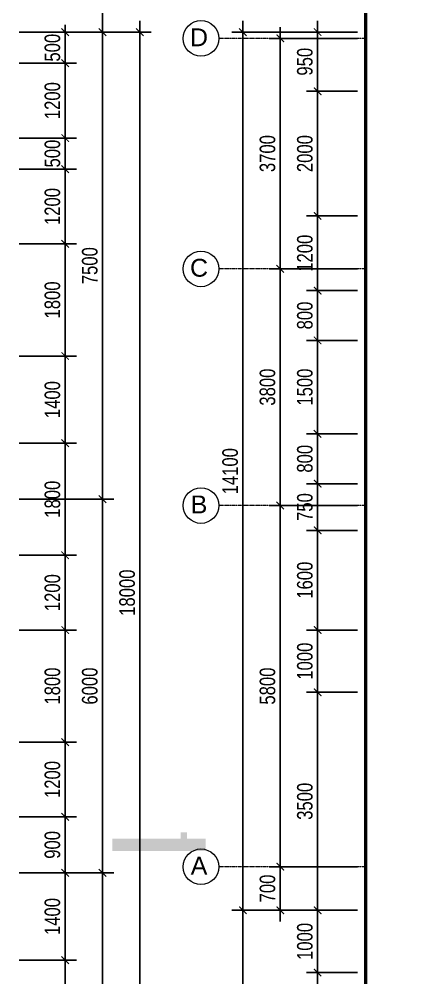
# Model space of a CAD drawing. Header units: millimetres. Extents: x 33748 to 451939, y -263262 to 62681.
# Drawn here: x 206445 to 213024, y 30917 to 46309 of the extents above; entities that cross this region are included whole.
import ezdxf
from ezdxf.enums import TextEntityAlignment as Align

# ---------------------------------------------------------------- set-up
doc = ezdxf.new("R2010")
doc.units = ezdxf.units.MM
doc.header["$PDMODE"] = 98
doc.linetypes.add('CENTER', pattern=[50.8, 31.75, -6.35, 6.35, -6.35])
doc.linetypes.add('HIDDEN', pattern=[0.375, 0.25, -0.125])
doc.layers.get('Defpoints').update_dxf_attribs({"color": 202, "lineweight": 13})
for name, color, linetype, lineweight in [('-CENTER', 143, 'CENTER', 13), ('-KH', 143, 'Continuous', 13), ('-RANH GIOI KHU DAT', 12, 'CENTER', 18), ('-TEXT', 7, 'Continuous', 15), ('-WALL', 4, 'Continuous', 35)]:
    doc.layers.add(name, color=color, linetype=linetype, lineweight=lineweight)
doc.layers.add('12. NET DIM', color=9, linetype='Continuous')
doc.styles.add('1', font='arial.ttf')
doc.styles.add('AVANH', font='', dxfattribs={"width": 0.8})
doc.styles.get('AVANH').set_extended_font_data('.VnAvantH')
doc.dimstyles.new('C_100A3', dxfattribs={"dimscale": 100, "dimtxt": 2.5, "dimasz": 1.2, "dimexe": 1.8, "dimexo": 0, "dimgap": 0.75, "dimtad": 1, "dimdec": 0, "dimzin": 0, "dimdsep": 46, "dimtxsty": 'AVANH', "dimblk": 'ARCHTICK', "dimcen": 0, "dimdle": 1.8, "dimclrd": 256, "dimclre": 256, "dimclrt": 7, "dimadec": 0, "dimazin": 0, "dimtfac": 0.0001, "dimtdec": 0, "dimtix": 1, "dimtmove": 2, "dimatfit": 3, "dimldrblk": 'ARCHTICK', "dimfxl": 1.8, "dimtolj": 1, "dimtzin": 0, "dimarcsym": 0})

# ---------------------------------------------------------------- blocks, each defined once
blk = doc.blocks.new('_ARCHTICK')
at = {"const_width": 0.15}
blk.add_lwpolyline([(-0.5, -0.5), (0.5, 0.5)], dxfattribs=at)
blk = doc.blocks.new('*D81')
at = {"layer": '12. NET DIM', "lineweight": -2, "transparency": 16777216}
for p, q in [((207784, 48281), (207784, 45921)), ((206445, 48101), (207964, 48101)), ((206445, 46101), (207964, 46101))]:
    blk.add_line(p, q, dxfattribs=at)
at = {"layer": 'Defpoints', "color": 0, "transparency": 16777216}
for p in [(206445, 48101), (206445, 46101), (207784, 46101)]:
    blk.add_point(p, dxfattribs=at)
at = {"layer": '12. NET DIM', "lineweight": -2, "transparency": 16777216, "xscale": 120, "yscale": 120, "zscale": 120}
for p, rotation in [((207784, 48101), 90), ((207784, 46101), 270)]:
    blk.add_blockref('_ARCHTICK', p, dxfattribs=dict(at, rotation=rotation))
at = {"layer": '12. NET DIM', "color": 7, "transparency": 16777216, "insert": (207580, 47101), "char_height": 250, "attachment_point": 5, "rotation": 90, "style": 'AVANH'}
blk.add_mtext('\\A1;2000', dxfattribs=at)
blk = doc.blocks.new('*D82')
at = {"layer": '12. NET DIM', "lineweight": -2, "transparency": 16777216}
for p, q in [((207784, 46281), (207784, 38421)), ((206445, 46101), (207964, 46101)), ((206445, 38601), (207964, 38601))]:
    blk.add_line(p, q, dxfattribs=at)
at = {"layer": 'Defpoints', "color": 0, "transparency": 16777216}
for p in [(206445, 46101), (206445, 38601), (207784, 38601)]:
    blk.add_point(p, dxfattribs=at)
at = {"layer": '12. NET DIM', "lineweight": -2, "transparency": 16777216, "xscale": 120, "yscale": 120, "zscale": 120}
for p, rotation in [((207784, 46101), 90), ((207784, 38601), 270)]:
    blk.add_blockref('_ARCHTICK', p, dxfattribs=dict(at, rotation=rotation))
at = {"layer": '12. NET DIM', "color": 7, "transparency": 16777216, "insert": (207580, 42351), "char_height": 250, "attachment_point": 5, "rotation": 90, "style": 'AVANH'}
blk.add_mtext('\\A1;7500', dxfattribs=at)
blk = doc.blocks.new('*D83')
at = {"layer": '12. NET DIM', "lineweight": -2, "transparency": 16777216}
for p, q in [((207784, 38781), (207784, 32421)), ((206445, 38601), (207964, 38601)), ((206445, 32601), (207964, 32601))]:
    blk.add_line(p, q, dxfattribs=at)
at = {"layer": 'Defpoints', "color": 0, "transparency": 16777216}
for p in [(206445, 38601), (206445, 32601), (207784, 32601)]:
    blk.add_point(p, dxfattribs=at)
at = {"layer": '12. NET DIM', "lineweight": -2, "transparency": 16777216, "xscale": 120, "yscale": 120, "zscale": 120}
for p, rotation in [((207784, 38601), 90), ((207784, 32601), 270)]:
    blk.add_blockref('_ARCHTICK', p, dxfattribs=dict(at, rotation=rotation))
at = {"layer": '12. NET DIM', "color": 7, "transparency": 16777216, "insert": (207580, 35601), "char_height": 250, "attachment_point": 5, "rotation": 90, "style": 'AVANH'}
blk.add_mtext('\\A1;6000', dxfattribs=at)
blk = doc.blocks.new('*D84')
at = {"layer": '12. NET DIM', "lineweight": -2, "transparency": 16777216}
for p, q in [((207784, 32781), (207784, 27921)), ((206445, 32601), (207964, 32601)), ((206445, 28101), (207964, 28101))]:
    blk.add_line(p, q, dxfattribs=at)
at = {"layer": 'Defpoints', "color": 0, "transparency": 16777216}
for p in [(206445, 32601), (206445, 28101), (207784, 28101)]:
    blk.add_point(p, dxfattribs=at)
at = {"layer": '12. NET DIM', "lineweight": -2, "transparency": 16777216, "xscale": 120, "yscale": 120, "zscale": 120}
for p, rotation in [((207784, 32601), 90), ((207784, 28101), 270)]:
    blk.add_blockref('_ARCHTICK', p, dxfattribs=dict(at, rotation=rotation))
at = {"layer": '12. NET DIM', "color": 7, "transparency": 16777216, "insert": (207580, 30351), "char_height": 250, "attachment_point": 5, "rotation": 90, "style": 'AVANH'}
blk.add_mtext('\\A1;4500', dxfattribs=at)
blk = doc.blocks.new('*D85')
at = {"layer": '12. NET DIM', "lineweight": -2, "transparency": 16777216}
for p, q in [((208384, 27921), (208384, 46281)), ((206445, 46101), (208564, 46101)), ((206445, 28101), (208564, 28101))]:
    blk.add_line(p, q, dxfattribs=at)
at = {"layer": 'Defpoints', "color": 0, "transparency": 16777216}
for p in [(206445, 46101), (208384, 46101), (206445, 28101)]:
    blk.add_point(p, dxfattribs=at)
at = {"layer": '12. NET DIM', "lineweight": -2, "transparency": 16777216, "xscale": 120, "yscale": 120, "zscale": 120}
for p, rotation in [((208384, 46101), 90), ((208384, 28101), 270)]:
    blk.add_blockref('_ARCHTICK', p, dxfattribs=dict(at, rotation=rotation))
at = {"layer": '12. NET DIM', "color": 7, "transparency": 16777216, "insert": (208180, 37101), "char_height": 250, "attachment_point": 5, "rotation": 90, "style": 'AVANH'}
blk.add_mtext('\\A1;18000', dxfattribs=at)
blk = doc.blocks.new('*D89')
at = {"layer": '12. NET DIM', "lineweight": -2, "transparency": 16777216}
for p, q in [((210638, 32521), (210638, 38681)), ((211877, 38501), (210458, 38501)), ((211877, 32701), (210458, 32701))]:
    blk.add_line(p, q, dxfattribs=at)
at = {"layer": 'Defpoints', "color": 0, "transparency": 16777216}
for p in [(210638, 38501), (211877, 38501), (211877, 32701)]:
    blk.add_point(p, dxfattribs=at)
at = {"layer": '12. NET DIM', "lineweight": -2, "transparency": 16777216, "xscale": 120, "yscale": 120, "zscale": 120}
for p, rotation in [((210638, 38501), 90), ((210638, 32701), 270)]:
    blk.add_blockref('_ARCHTICK', p, dxfattribs=dict(at, rotation=rotation))
at = {"layer": '12. NET DIM', "color": 7, "transparency": 16777216, "insert": (210434, 35601), "char_height": 250, "attachment_point": 5, "rotation": 90, "style": 'AVANH'}
blk.add_mtext('\\A1;5800', dxfattribs=at)
blk = doc.blocks.new('*D90')
at = {"layer": '12. NET DIM', "lineweight": -2, "transparency": 16777216}
for p, q in [((210638, 38321), (210638, 42481)), ((211877, 42301), (210458, 42301)), ((211877, 38501), (210458, 38501))]:
    blk.add_line(p, q, dxfattribs=at)
at = {"layer": 'Defpoints', "color": 0, "transparency": 16777216}
for p in [(210638, 42301), (211877, 42301), (211877, 38501)]:
    blk.add_point(p, dxfattribs=at)
at = {"layer": '12. NET DIM', "lineweight": -2, "transparency": 16777216, "xscale": 120, "yscale": 120, "zscale": 120}
for p, rotation in [((210638, 42301), 90), ((210638, 38501), 270)]:
    blk.add_blockref('_ARCHTICK', p, dxfattribs=dict(at, rotation=rotation))
at = {"layer": '12. NET DIM', "color": 7, "transparency": 16777216, "insert": (210434, 40401), "char_height": 250, "attachment_point": 5, "rotation": 90, "style": 'AVANH'}
blk.add_mtext('\\A1;3800', dxfattribs=at)
blk = doc.blocks.new('*D91')
at = {"layer": '12. NET DIM', "lineweight": -2, "transparency": 16777216}
for p, q in [((210638, 42121), (210638, 46181)), ((211877, 46001), (210458, 46001)), ((211877, 42301), (210458, 42301))]:
    blk.add_line(p, q, dxfattribs=at)
at = {"layer": 'Defpoints', "color": 0, "transparency": 16777216}
for p in [(210638, 46001), (211877, 46001), (211877, 42301)]:
    blk.add_point(p, dxfattribs=at)
at = {"layer": '12. NET DIM', "lineweight": -2, "transparency": 16777216, "xscale": 120, "yscale": 120, "zscale": 120}
for p, rotation in [((210638, 46001), 90), ((210638, 42301), 270)]:
    blk.add_blockref('_ARCHTICK', p, dxfattribs=dict(at, rotation=rotation))
at = {"layer": '12. NET DIM', "color": 7, "transparency": 16777216, "insert": (210434, 44151), "char_height": 250, "attachment_point": 5, "rotation": 90, "style": 'AVANH'}
blk.add_mtext('\\A1;3700', dxfattribs=at)
blk = doc.blocks.new('*D92')
at = {"layer": '12. NET DIM', "lineweight": -2, "transparency": 16777216}
for p, q in [((210038, 46281), (210038, 31821)), ((211877, 46101), (209858, 46101)), ((211877, 32001), (209858, 32001))]:
    blk.add_line(p, q, dxfattribs=at)
at = {"layer": 'Defpoints', "color": 0, "transparency": 16777216}
for p in [(211877, 46101), (210038, 32001), (211877, 32001)]:
    blk.add_point(p, dxfattribs=at)
at = {"layer": '12. NET DIM', "lineweight": -2, "transparency": 16777216, "xscale": 120, "yscale": 120, "zscale": 120}
for p, rotation in [((210038, 46101), 90), ((210038, 32001), 270)]:
    blk.add_blockref('_ARCHTICK', p, dxfattribs=dict(at, rotation=rotation))
at = {"layer": '12. NET DIM', "color": 7, "transparency": 16777216, "insert": (209834, 39051), "char_height": 250, "attachment_point": 5, "rotation": 90, "style": 'AVANH'}
blk.add_mtext('\\A1;14100', dxfattribs=at)
blk = doc.blocks.new('*D93')
at = {"layer": '12. NET DIM', "lineweight": -2, "transparency": 16777216}
for p, q in [((210038, 32181), (210038, 27921)), ((211877, 32001), (209858, 32001)), ((211877, 28101), (209858, 28101))]:
    blk.add_line(p, q, dxfattribs=at)
at = {"layer": 'Defpoints', "color": 0, "transparency": 16777216}
for p in [(211877, 32001), (210038, 28101), (211877, 28101)]:
    blk.add_point(p, dxfattribs=at)
at = {"layer": '12. NET DIM', "lineweight": -2, "transparency": 16777216, "xscale": 120, "yscale": 120, "zscale": 120}
for p, rotation in [((210038, 32001), 90), ((210038, 28101), 270)]:
    blk.add_blockref('_ARCHTICK', p, dxfattribs=dict(at, rotation=rotation))
at = {"layer": '12. NET DIM', "color": 7, "transparency": 16777216, "insert": (209834, 30051), "char_height": 250, "attachment_point": 5, "rotation": 90, "style": 'AVANH'}
blk.add_mtext('\\A1;3900', dxfattribs=at)
blk = doc.blocks.new('*D202')
at = {"layer": '12. NET DIM', "lineweight": -2, "transparency": 16777216}
for p, q in [((207184, 37881), (207184, 36321)), ((206445, 37701), (207364, 37701)), ((206445, 36501), (207364, 36501))]:
    blk.add_line(p, q, dxfattribs=at)
at = {"layer": 'Defpoints', "color": 0, "transparency": 16777216}
for p in [(206445, 37701), (206445, 36501), (207184, 36501)]:
    blk.add_point(p, dxfattribs=at)
at = {"layer": '12. NET DIM', "lineweight": -2, "transparency": 16777216, "xscale": 120, "yscale": 120, "zscale": 120}
for p, rotation in [((207184, 37701), 90), ((207184, 36501), 270)]:
    blk.add_blockref('_ARCHTICK', p, dxfattribs=dict(at, rotation=rotation))
at = {"layer": '12. NET DIM', "color": 7, "transparency": 16777216, "insert": (206980, 37101), "char_height": 250, "attachment_point": 5, "rotation": 90, "style": 'AVANH'}
blk.add_mtext('\\A1;1200', dxfattribs=at)
blk = doc.blocks.new('*D203')
at = {"layer": '12. NET DIM', "lineweight": -2, "transparency": 16777216}
for p, q in [((207184, 36681), (207184, 34521)), ((206445, 36501), (207364, 36501)), ((206445, 34701), (207364, 34701))]:
    blk.add_line(p, q, dxfattribs=at)
at = {"layer": 'Defpoints', "color": 0, "transparency": 16777216}
for p in [(206445, 36501), (206445, 34701), (207184, 34701)]:
    blk.add_point(p, dxfattribs=at)
at = {"layer": '12. NET DIM', "lineweight": -2, "transparency": 16777216, "xscale": 120, "yscale": 120, "zscale": 120}
for p, rotation in [((207184, 36501), 90), ((207184, 34701), 270)]:
    blk.add_blockref('_ARCHTICK', p, dxfattribs=dict(at, rotation=rotation))
at = {"layer": '12. NET DIM', "color": 7, "transparency": 16777216, "insert": (206980, 35601), "char_height": 250, "attachment_point": 5, "rotation": 90, "style": 'AVANH'}
blk.add_mtext('\\A1;1800', dxfattribs=at)
blk = doc.blocks.new('*D204')
at = {"layer": '12. NET DIM', "lineweight": -2, "transparency": 16777216}
for p, q in [((207184, 34881), (207184, 33321)), ((206445, 34701), (207364, 34701)), ((206445, 33501), (207364, 33501))]:
    blk.add_line(p, q, dxfattribs=at)
at = {"layer": 'Defpoints', "color": 0, "transparency": 16777216}
for p in [(206445, 34701), (206445, 33501), (207184, 33501)]:
    blk.add_point(p, dxfattribs=at)
at = {"layer": '12. NET DIM', "lineweight": -2, "transparency": 16777216, "xscale": 120, "yscale": 120, "zscale": 120}
for p, rotation in [((207184, 34701), 90), ((207184, 33501), 270)]:
    blk.add_blockref('_ARCHTICK', p, dxfattribs=dict(at, rotation=rotation))
at = {"layer": '12. NET DIM', "color": 7, "transparency": 16777216, "insert": (206980, 34101), "char_height": 250, "attachment_point": 5, "rotation": 90, "style": 'AVANH'}
blk.add_mtext('\\A1;1200', dxfattribs=at)
blk = doc.blocks.new('*D205')
at = {"layer": '12. NET DIM', "lineweight": -2, "transparency": 16777216}
for p, q in [((207184, 33681), (207184, 32421)), ((206445, 33501), (207364, 33501)), ((206445, 32601), (207364, 32601))]:
    blk.add_line(p, q, dxfattribs=at)
at = {"layer": 'Defpoints', "color": 0, "transparency": 16777216}
for p in [(206445, 33501), (206445, 32601), (207184, 32601)]:
    blk.add_point(p, dxfattribs=at)
at = {"layer": '12. NET DIM', "lineweight": -2, "transparency": 16777216, "xscale": 120, "yscale": 120, "zscale": 120}
for p, rotation in [((207184, 33501), 90), ((207184, 32601), 270)]:
    blk.add_blockref('_ARCHTICK', p, dxfattribs=dict(at, rotation=rotation))
at = {"layer": '12. NET DIM', "color": 7, "transparency": 16777216, "insert": (206980, 33051), "char_height": 250, "attachment_point": 5, "rotation": 90, "style": 'AVANH'}
blk.add_mtext('\\A1;900', dxfattribs=at)
blk = doc.blocks.new('*D206')
at = {"layer": '12. NET DIM', "lineweight": -2, "transparency": 16777216}
for p, q in [((211238, 38671), (211238, 39831)), ((211877, 39651), (211058, 39651)), ((211877, 38851), (211058, 38851))]:
    blk.add_line(p, q, dxfattribs=at)
at = {"layer": 'Defpoints', "color": 0, "transparency": 16777216}
for p in [(211238, 39651), (211877, 39651), (211877, 38851)]:
    blk.add_point(p, dxfattribs=at)
at = {"layer": '12. NET DIM', "lineweight": -2, "transparency": 16777216, "xscale": 120, "yscale": 120, "zscale": 120}
for p, rotation in [((211238, 39651), 90), ((211238, 38851), 270)]:
    blk.add_blockref('_ARCHTICK', p, dxfattribs=dict(at, rotation=rotation))
at = {"layer": '12. NET DIM', "color": 7, "transparency": 16777216, "insert": (211034, 39251), "char_height": 250, "attachment_point": 5, "rotation": 90, "style": 'AVANH'}
blk.add_mtext('\\A1;800', dxfattribs=at)
blk = doc.blocks.new('*D207')
at = {"layer": '12. NET DIM', "lineweight": -2, "transparency": 16777216}
for p, q in [((211238, 42131), (211238, 40971)), ((211877, 41951), (211058, 41951)), ((211877, 41151), (211058, 41151))]:
    blk.add_line(p, q, dxfattribs=at)
at = {"layer": 'Defpoints', "color": 0, "transparency": 16777216}
for p in [(211877, 41951), (211238, 41151), (211877, 41151)]:
    blk.add_point(p, dxfattribs=at)
at = {"layer": '12. NET DIM', "lineweight": -2, "transparency": 16777216, "xscale": 120, "yscale": 120, "zscale": 120}
for p, rotation in [((211238, 41951), 90), ((211238, 41151), 270)]:
    blk.add_blockref('_ARCHTICK', p, dxfattribs=dict(at, rotation=rotation))
at = {"layer": '12. NET DIM', "color": 7, "transparency": 16777216, "insert": (211034, 41551), "char_height": 250, "attachment_point": 5, "rotation": 90, "style": 'AVANH'}
blk.add_mtext('\\A1;800', dxfattribs=at)
blk = doc.blocks.new('*D208')
at = {"layer": '12. NET DIM', "lineweight": -2, "transparency": 16777216}
for p, q in [((211238, 42971), (211238, 45331)), ((211877, 45151), (211058, 45151)), ((211877, 43151), (211058, 43151))]:
    blk.add_line(p, q, dxfattribs=at)
at = {"layer": 'Defpoints', "color": 0, "transparency": 16777216}
for p in [(211238, 45151), (211877, 45151), (211877, 43151)]:
    blk.add_point(p, dxfattribs=at)
at = {"layer": '12. NET DIM', "lineweight": -2, "transparency": 16777216, "xscale": 120, "yscale": 120, "zscale": 120}
for p, rotation in [((211238, 45151), 90), ((211238, 43151), 270)]:
    blk.add_blockref('_ARCHTICK', p, dxfattribs=dict(at, rotation=rotation))
at = {"layer": '12. NET DIM', "color": 7, "transparency": 16777216, "insert": (211034, 44151), "char_height": 250, "attachment_point": 5, "rotation": 90, "style": 'AVANH'}
blk.add_mtext('\\A1;2000', dxfattribs=at)
blk = doc.blocks.new('*D212')
at = {"layer": '12. NET DIM', "lineweight": -2, "transparency": 16777216}
for p, q in [((211238, 38281), (211238, 36321)), ((211877, 38101), (211058, 38101)), ((211877, 36501), (211058, 36501))]:
    blk.add_line(p, q, dxfattribs=at)
at = {"layer": 'Defpoints', "color": 0, "transparency": 16777216}
for p in [(211877, 38101), (211238, 36501), (211877, 36501)]:
    blk.add_point(p, dxfattribs=at)
at = {"layer": '12. NET DIM', "lineweight": -2, "transparency": 16777216, "xscale": 120, "yscale": 120, "zscale": 120}
for p, rotation in [((211238, 38101), 90), ((211238, 36501), 270)]:
    blk.add_blockref('_ARCHTICK', p, dxfattribs=dict(at, rotation=rotation))
at = {"layer": '12. NET DIM', "color": 7, "transparency": 16777216, "insert": (211034, 37301), "char_height": 250, "attachment_point": 5, "rotation": 90, "style": 'AVANH'}
blk.add_mtext('\\A1;1600', dxfattribs=at)
blk = doc.blocks.new('*D433')
at = {"layer": '12. NET DIM', "lineweight": -2, "transparency": 16777216}
for p, q in [((211238, 43331), (211238, 41771)), ((211877, 43151), (211058, 43151)), ((211877, 41951), (211058, 41951))]:
    blk.add_line(p, q, dxfattribs=at)
at = {"layer": 'Defpoints', "color": 0, "transparency": 16777216}
for p in [(211877, 43151), (211238, 41951), (211877, 41951)]:
    blk.add_point(p, dxfattribs=at)
at = {"layer": '12. NET DIM', "lineweight": -2, "transparency": 16777216, "xscale": 120, "yscale": 120, "zscale": 120}
for p, rotation in [((211238, 43151), 90), ((211238, 41951), 270)]:
    blk.add_blockref('_ARCHTICK', p, dxfattribs=dict(at, rotation=rotation))
at = {"layer": '12. NET DIM', "color": 7, "transparency": 16777216, "insert": (211034, 42551), "char_height": 250, "attachment_point": 5, "rotation": 90, "style": 'AVANH'}
blk.add_mtext('\\A1;1200', dxfattribs=at)
blk = doc.blocks.new('*D434')
at = {"layer": '12. NET DIM', "lineweight": -2, "transparency": 16777216}
for p, q in [((211238, 41331), (211238, 39471)), ((211877, 41151), (211058, 41151)), ((211877, 39651), (211058, 39651))]:
    blk.add_line(p, q, dxfattribs=at)
at = {"layer": 'Defpoints', "color": 0, "transparency": 16777216}
for p in [(211877, 41151), (211238, 39651), (211877, 39651)]:
    blk.add_point(p, dxfattribs=at)
at = {"layer": '12. NET DIM', "lineweight": -2, "transparency": 16777216, "xscale": 120, "yscale": 120, "zscale": 120}
for p, rotation in [((211238, 41151), 90), ((211238, 39651), 270)]:
    blk.add_blockref('_ARCHTICK', p, dxfattribs=dict(at, rotation=rotation))
at = {"layer": '12. NET DIM', "color": 7, "transparency": 16777216, "insert": (211034, 40401), "char_height": 250, "attachment_point": 5, "rotation": 90, "style": 'AVANH'}
blk.add_mtext('\\A1;1500', dxfattribs=at)
blk = doc.blocks.new('*D435')
at = {"layer": '12. NET DIM', "lineweight": -2, "transparency": 16777216}
for p, q in [((211238, 39031), (211238, 37921)), ((211877, 38851), (211058, 38851)), ((211877, 38101), (211058, 38101))]:
    blk.add_line(p, q, dxfattribs=at)
at = {"layer": 'Defpoints', "color": 0, "transparency": 16777216}
for p in [(211877, 38851), (211238, 38101), (211877, 38101)]:
    blk.add_point(p, dxfattribs=at)
at = {"layer": '12. NET DIM', "lineweight": -2, "transparency": 16777216, "xscale": 120, "yscale": 120, "zscale": 120}
for p, rotation in [((211238, 38851), 90), ((211238, 38101), 270)]:
    blk.add_blockref('_ARCHTICK', p, dxfattribs=dict(at, rotation=rotation))
at = {"layer": '12. NET DIM', "color": 7, "transparency": 16777216, "insert": (211034, 38476), "char_height": 250, "attachment_point": 5, "rotation": 90, "style": 'AVANH'}
blk.add_mtext('\\A1;750', dxfattribs=at)
blk = doc.blocks.new('*D437')
at = {"layer": '12. NET DIM', "lineweight": -2, "transparency": 16777216}
for p, q in [((207184, 32781), (207184, 31021)), ((206445, 32601), (207364, 32601)), ((206445, 31201), (207364, 31201))]:
    blk.add_line(p, q, dxfattribs=at)
at = {"layer": 'Defpoints', "color": 0, "transparency": 16777216}
for p in [(206445, 32601), (206445, 31201), (207184, 31201)]:
    blk.add_point(p, dxfattribs=at)
at = {"layer": '12. NET DIM', "lineweight": -2, "transparency": 16777216, "xscale": 120, "yscale": 120, "zscale": 120}
for p, rotation in [((207184, 32601), 90), ((207184, 31201), 270)]:
    blk.add_blockref('_ARCHTICK', p, dxfattribs=dict(at, rotation=rotation))
at = {"layer": '12. NET DIM', "color": 7, "transparency": 16777216, "insert": (206980, 31901), "char_height": 250, "attachment_point": 5, "rotation": 90, "style": 'AVANH'}
blk.add_mtext('\\A1;1400', dxfattribs=at)
blk = doc.blocks.new('*D438')
at = {"layer": '12. NET DIM', "lineweight": -2, "transparency": 16777216}
for p, q in [((207184, 37521), (207184, 39681)), ((206445, 39501), (207364, 39501)), ((206445, 37701), (207364, 37701))]:
    blk.add_line(p, q, dxfattribs=at)
at = {"layer": 'Defpoints', "color": 0, "transparency": 16777216}
for p in [(206445, 39501), (207184, 39501), (206445, 37701)]:
    blk.add_point(p, dxfattribs=at)
at = {"layer": '12. NET DIM', "lineweight": -2, "transparency": 16777216, "xscale": 120, "yscale": 120, "zscale": 120}
for p, rotation in [((207184, 39501), 90), ((207184, 37701), 270)]:
    blk.add_blockref('_ARCHTICK', p, dxfattribs=dict(at, rotation=rotation))
at = {"layer": '12. NET DIM', "color": 7, "transparency": 16777216, "insert": (206980, 38601), "char_height": 250, "attachment_point": 5, "rotation": 90, "style": 'AVANH'}
blk.add_mtext('\\A1;1800', dxfattribs=at)
blk = doc.blocks.new('*D439')
at = {"layer": '12. NET DIM', "lineweight": -2, "transparency": 16777216}
for p, q in [((207184, 39321), (207184, 41081)), ((206445, 40901), (207364, 40901)), ((206445, 39501), (207364, 39501))]:
    blk.add_line(p, q, dxfattribs=at)
at = {"layer": 'Defpoints', "color": 0, "transparency": 16777216}
for p in [(206445, 40901), (207184, 40901), (206445, 39501)]:
    blk.add_point(p, dxfattribs=at)
at = {"layer": '12. NET DIM', "lineweight": -2, "transparency": 16777216, "xscale": 120, "yscale": 120, "zscale": 120}
for p, rotation in [((207184, 40901), 90), ((207184, 39501), 270)]:
    blk.add_blockref('_ARCHTICK', p, dxfattribs=dict(at, rotation=rotation))
at = {"layer": '12. NET DIM', "color": 7, "transparency": 16777216, "insert": (206980, 40201), "char_height": 250, "attachment_point": 5, "rotation": 90, "style": 'AVANH'}
blk.add_mtext('\\A1;1400', dxfattribs=at)
blk = doc.blocks.new('*D440')
at = {"layer": '12. NET DIM', "lineweight": -2, "transparency": 16777216}
for p, q in [((207184, 40721), (207184, 42881)), ((206445, 42701), (207364, 42701)), ((206445, 40901), (207364, 40901))]:
    blk.add_line(p, q, dxfattribs=at)
at = {"layer": 'Defpoints', "color": 0, "transparency": 16777216}
for p in [(206445, 42701), (207184, 42701), (206445, 40901)]:
    blk.add_point(p, dxfattribs=at)
at = {"layer": '12. NET DIM', "lineweight": -2, "transparency": 16777216, "xscale": 120, "yscale": 120, "zscale": 120}
for p, rotation in [((207184, 42701), 90), ((207184, 40901), 270)]:
    blk.add_blockref('_ARCHTICK', p, dxfattribs=dict(at, rotation=rotation))
at = {"layer": '12. NET DIM', "color": 7, "transparency": 16777216, "insert": (206980, 41801), "char_height": 250, "attachment_point": 5, "rotation": 90, "style": 'AVANH'}
blk.add_mtext('\\A1;1800', dxfattribs=at)
blk = doc.blocks.new('*D441')
at = {"layer": '12. NET DIM', "lineweight": -2, "transparency": 16777216}
for p, q in [((207184, 42521), (207184, 44081)), ((206445, 43901), (207364, 43901)), ((206445, 42701), (207364, 42701))]:
    blk.add_line(p, q, dxfattribs=at)
at = {"layer": 'Defpoints', "color": 0, "transparency": 16777216}
for p in [(206445, 43901), (207184, 43901), (206445, 42701)]:
    blk.add_point(p, dxfattribs=at)
at = {"layer": '12. NET DIM', "lineweight": -2, "transparency": 16777216, "xscale": 120, "yscale": 120, "zscale": 120}
for p, rotation in [((207184, 43901), 90), ((207184, 42701), 270)]:
    blk.add_blockref('_ARCHTICK', p, dxfattribs=dict(at, rotation=rotation))
at = {"layer": '12. NET DIM', "color": 7, "transparency": 16777216, "insert": (206980, 43301), "char_height": 250, "attachment_point": 5, "rotation": 90, "style": 'AVANH'}
blk.add_mtext('\\A1;1200', dxfattribs=at)
blk = doc.blocks.new('*D442')
at = {"layer": '12. NET DIM', "lineweight": -2, "transparency": 16777216}
for p, q in [((207184, 44401), (207184, 44521)), ((206445, 44401), (207364, 44401)), ((207184, 43901), (207184, 44401)), ((206445, 43901), (207364, 43901)), ((207184, 43901), (207184, 43781))]:
    blk.add_line(p, q, dxfattribs=at)
at = {"layer": 'Defpoints', "color": 0, "transparency": 16777216}
for p in [(206445, 44401), (207184, 44401), (206445, 43901)]:
    blk.add_point(p, dxfattribs=at)
at = {"layer": '12. NET DIM', "lineweight": -2, "transparency": 16777216, "xscale": 120, "yscale": 120, "zscale": 120}
for p, rotation in [((207184, 44401), 270), ((207184, 43901), 90)]:
    blk.add_blockref('_ARCHTICK', p, dxfattribs=dict(at, rotation=rotation))
at = {"layer": '12. NET DIM', "color": 7, "transparency": 16777216, "insert": (206980, 44151), "char_height": 250, "attachment_point": 5, "rotation": 90, "style": 'AVANH'}
blk.add_mtext('\\A1;500', dxfattribs=at)
blk = doc.blocks.new('*D443')
at = {"layer": '12. NET DIM', "lineweight": -2, "transparency": 16777216}
for p, q in [((207184, 44221), (207184, 45781)), ((206445, 45601), (207364, 45601)), ((206445, 44401), (207364, 44401))]:
    blk.add_line(p, q, dxfattribs=at)
at = {"layer": 'Defpoints', "color": 0, "transparency": 16777216}
for p in [(206445, 45601), (207184, 45601), (206445, 44401)]:
    blk.add_point(p, dxfattribs=at)
at = {"layer": '12. NET DIM', "lineweight": -2, "transparency": 16777216, "xscale": 120, "yscale": 120, "zscale": 120}
for p, rotation in [((207184, 45601), 90), ((207184, 44401), 270)]:
    blk.add_blockref('_ARCHTICK', p, dxfattribs=dict(at, rotation=rotation))
at = {"layer": '12. NET DIM', "color": 7, "transparency": 16777216, "insert": (206980, 45001), "char_height": 250, "attachment_point": 5, "rotation": 90, "style": 'AVANH'}
blk.add_mtext('\\A1;1200', dxfattribs=at)
blk = doc.blocks.new('*D444')
at = {"layer": '12. NET DIM', "lineweight": -2, "transparency": 16777216}
for p, q in [((207184, 46101), (207184, 46221)), ((206445, 46101), (207364, 46101)), ((207184, 45601), (207184, 46101)), ((206445, 45601), (207364, 45601)), ((207184, 45601), (207184, 45481))]:
    blk.add_line(p, q, dxfattribs=at)
at = {"layer": 'Defpoints', "color": 0, "transparency": 16777216}
for p in [(206445, 46101), (207184, 46101), (206445, 45601)]:
    blk.add_point(p, dxfattribs=at)
at = {"layer": '12. NET DIM', "lineweight": -2, "transparency": 16777216, "xscale": 120, "yscale": 120, "zscale": 120}
for p, rotation in [((207184, 46101), 270), ((207184, 45601), 90)]:
    blk.add_blockref('_ARCHTICK', p, dxfattribs=dict(at, rotation=rotation))
at = {"layer": '12. NET DIM', "color": 7, "transparency": 16777216, "insert": (206980, 45851), "char_height": 250, "attachment_point": 5, "rotation": 90, "style": 'AVANH'}
blk.add_mtext('\\A1;500', dxfattribs=at)
blk = doc.blocks.new('*D445')
at = {"layer": '12. NET DIM', "lineweight": -2, "transparency": 16777216}
for p, q in [((207184, 31381), (207184, 27921)), ((206445, 31201), (207364, 31201)), ((206445, 28101), (207364, 28101))]:
    blk.add_line(p, q, dxfattribs=at)
at = {"layer": 'Defpoints', "color": 0, "transparency": 16777216}
for p in [(206445, 31201), (206445, 28101), (207184, 28101)]:
    blk.add_point(p, dxfattribs=at)
at = {"layer": '12. NET DIM', "lineweight": -2, "transparency": 16777216, "xscale": 120, "yscale": 120, "zscale": 120}
for p, rotation in [((207184, 31201), 90), ((207184, 28101), 270)]:
    blk.add_blockref('_ARCHTICK', p, dxfattribs=dict(at, rotation=rotation))
at = {"layer": '12. NET DIM', "color": 7, "transparency": 16777216, "insert": (206980, 29651), "char_height": 250, "attachment_point": 5, "rotation": 90, "style": 'AVANH'}
blk.add_mtext('\\A1;3100', dxfattribs=at)
blk = doc.blocks.new('*D452')
at = {"layer": '12. NET DIM', "lineweight": -2, "transparency": 16777216}
for p, q in [((211238, 46281), (211238, 44971)), ((211877, 46101), (211058, 46101)), ((211877, 45151), (211058, 45151))]:
    blk.add_line(p, q, dxfattribs=at)
at = {"layer": 'Defpoints', "color": 0, "transparency": 16777216}
for p in [(211877, 46101), (211238, 45151), (211877, 45151)]:
    blk.add_point(p, dxfattribs=at)
at = {"layer": '12. NET DIM', "lineweight": -2, "transparency": 16777216, "xscale": 120, "yscale": 120, "zscale": 120}
for p, rotation in [((211238, 46101), 90), ((211238, 45151), 270)]:
    blk.add_blockref('_ARCHTICK', p, dxfattribs=dict(at, rotation=rotation))
at = {"layer": '12. NET DIM', "color": 7, "transparency": 16777216, "insert": (211034, 45626), "char_height": 250, "attachment_point": 5, "rotation": 90, "style": 'AVANH'}
blk.add_mtext('\\A1;950', dxfattribs=at)
blk = doc.blocks.new('*D453')
at = {"layer": '12. NET DIM', "lineweight": -2, "transparency": 16777216}
for p, q in [((211238, 36681), (211238, 35321)), ((211877, 36501), (211058, 36501)), ((211877, 35501), (211058, 35501))]:
    blk.add_line(p, q, dxfattribs=at)
at = {"layer": 'Defpoints', "color": 0, "transparency": 16777216}
for p in [(211877, 36501), (211238, 35501), (211877, 35501)]:
    blk.add_point(p, dxfattribs=at)
at = {"layer": '12. NET DIM', "lineweight": -2, "transparency": 16777216, "xscale": 120, "yscale": 120, "zscale": 120}
for p, rotation in [((211238, 36501), 90), ((211238, 35501), 270)]:
    blk.add_blockref('_ARCHTICK', p, dxfattribs=dict(at, rotation=rotation))
at = {"layer": '12. NET DIM', "color": 7, "transparency": 16777216, "insert": (211034, 36001), "char_height": 250, "attachment_point": 5, "rotation": 90, "style": 'AVANH'}
blk.add_mtext('\\A1;1000', dxfattribs=at)
blk = doc.blocks.new('*D454')
at = {"layer": '12. NET DIM', "lineweight": -2, "transparency": 16777216}
for p, q in [((211238, 35681), (211238, 31821)), ((211877, 35501), (211058, 35501)), ((211877, 32001), (211058, 32001))]:
    blk.add_line(p, q, dxfattribs=at)
at = {"layer": 'Defpoints', "color": 0, "transparency": 16777216}
for p in [(211877, 35501), (211238, 32001), (211877, 32001)]:
    blk.add_point(p, dxfattribs=at)
at = {"layer": '12. NET DIM', "lineweight": -2, "transparency": 16777216, "xscale": 120, "yscale": 120, "zscale": 120}
for p, rotation in [((211238, 35501), 90), ((211238, 32001), 270)]:
    blk.add_blockref('_ARCHTICK', p, dxfattribs=dict(at, rotation=rotation))
at = {"layer": '12. NET DIM', "color": 7, "transparency": 16777216, "insert": (211034, 33751), "char_height": 250, "attachment_point": 5, "rotation": 90, "style": 'AVANH'}
blk.add_mtext('\\A1;3500', dxfattribs=at)
blk = doc.blocks.new('*D541')
at = {"layer": '12. NET DIM', "lineweight": -2, "transparency": 16777216}
for p, q in [((211238, 32181), (211238, 30821)), ((211877, 32001), (211058, 32001)), ((211877, 31001), (211058, 31001))]:
    blk.add_line(p, q, dxfattribs=at)
at = {"layer": 'Defpoints', "color": 0, "transparency": 16777216}
for p in [(211877, 32001), (211238, 31001), (211877, 31001)]:
    blk.add_point(p, dxfattribs=at)
at = {"layer": '12. NET DIM', "lineweight": -2, "transparency": 16777216, "xscale": 120, "yscale": 120, "zscale": 120}
for p, rotation in [((211238, 32001), 90), ((211238, 31001), 270)]:
    blk.add_blockref('_ARCHTICK', p, dxfattribs=dict(at, rotation=rotation))
at = {"layer": '12. NET DIM', "color": 7, "transparency": 16777216, "insert": (211034, 31501), "char_height": 250, "attachment_point": 5, "rotation": 90, "style": 'AVANH'}
blk.add_mtext('\\A1;1000', dxfattribs=at)
blk = doc.blocks.new('*D542')
at = {"layer": '12. NET DIM', "lineweight": -2, "transparency": 16777216}
for p, q in [((210638, 32881), (210638, 31821)), ((211877, 32701), (210458, 32701)), ((211838, 32001), (210458, 32001))]:
    blk.add_line(p, q, dxfattribs=at)
at = {"layer": 'Defpoints', "color": 0, "transparency": 16777216}
for p in [(211877, 32701), (210638, 32001), (211838, 32001)]:
    blk.add_point(p, dxfattribs=at)
at = {"layer": '12. NET DIM', "lineweight": -2, "transparency": 16777216, "xscale": 120, "yscale": 120, "zscale": 120}
for p, rotation in [((210638, 32701), 90), ((210638, 32001), 270)]:
    blk.add_blockref('_ARCHTICK', p, dxfattribs=dict(at, rotation=rotation))
at = {"layer": '12. NET DIM', "color": 7, "transparency": 16777216, "insert": (210434, 32351), "char_height": 250, "attachment_point": 5, "rotation": 90, "style": 'AVANH'}
blk.add_mtext('\\A1;700', dxfattribs=at)

msp = doc.modelspace()

# ---------------------------------------------------------------- hatches: boundary and pattern name
at = {"layer": '-WALL'}
h = msp.add_hatch(color=256, dxfattribs=at)
h.dxf.hatch_style = 1
h.paths.add_polyline_path([(209439.3, 32951.9), (209439.3, 33151.9)], flags=17)
edge = h.paths.add_edge_path()
edge.add_line((209139.5, 33251.9), (209039.5, 33251.9))
edge.add_line((209039.5, 33251.9), (209039.5, 33151.9))
edge.add_line((209139.5, 33251.9), (209139.5, 33151.9))
edge.add_line((209439.3, 32951.9), (207939.3, 32951.9))
edge.add_line((207939.3, 32951.9), (207939.3, 33151.9))
edge.add_line((207939.3, 33151.9), (209039.5, 33151.9))
edge.add_line((209139.5, 33151.9), (209439.3, 33151.9))
edge.add_line((209439.3, 32951.9), (209439.3, 33151.9))
h = msp.add_hatch(color=256, dxfattribs=at)
h.dxf.hatch_style = 1
h.paths.add_polyline_path([(209439.3, 32951.9), (209439.3, 33151.9)], flags=17)

# ---------------------------------------------------------------- linework, layer by layer
at = {"layer": '-CENTER', "ltscale": 0.1}
for p, q in [((212009.7, 46000.3), (209651.6, 46000.3)), ((212009.7, 42299.9), (209651.6, 42299.9)), ((212009.7, 38499.9), (209651.6, 38499.9)), ((212009.7, 32699.9), (209651.6, 32699.9))]:
    msp.add_line(p, q, dxfattribs=at)
at = {"layer": '-KH'}
for centre in [(209365.3, 46000.3), (209365.3, 42299.9), (209365.3, 38499.9), (209365.3, 32699.9)]:
    msp.add_circle(centre, 286.3, dxfattribs=at)
at = {"layer": '-RANH GIOI KHU DAT', "linetype": 'HIDDEN', "ltscale": 10, "const_width": 50}
msp.add_lwpolyline([(212009.7, 28100.8), (224509.7, 28100.8), (224509.7, 48100.8), (212009.7, 48100.8)], close=True, dxfattribs=at)

# ---------------------------------------------------------------- texts
at = {"layer": '-TEXT', "color": 2, "style": '1'}
for s, p in [('D', (209333.9, 46018.3)), ('C', (209333.9, 42318)), ('B', (209333.9, 38518)), ('A', (209333.9, 32718))]:
    msp.add_text(s, height=286.3, dxfattribs=at).set_placement(p, align=Align.MIDDLE_CENTER)

# ---------------------------------------------------------------- dimensions: what is measured, and where the dimension line sits
at = {"layer": '12. NET DIM'}
for base, p1, p2, picture, middle in [((207783.8, 46101.1), (206445.2, 48100.8), (206445.2, 46101.1), '*D81', (207579.5, 47100.9)), ((207783.8, 38600.8), (206445.2, 46101.1), (206445.2, 38600.8), '*D82', (207579.5, 42350.9)), ((208383.8, 46101.1), (206445.2, 28100.8), (206445.2, 46101.1), '*D85', (208179.5, 37100.9)), ((207183.8, 46101.1), (206445.2, 45600.7), (206445.2, 46101.1), '*D444', (206979.5, 45850.9)), ((210038.2, 32000.8), (211877.4, 46101.1), (211877.4, 32000.8), '*D92', (209833.9, 39050.9)), ((210638.2, 46001.1), (211877.4, 42300.8), (211877.4, 46001.1), '*D91', (210433.9, 44150.9)), ((211238.2, 45150.9), (211877.4, 46101.1), (211877.4, 45150.9), '*D452', (211033.9, 45626)), ((207183.8, 45600.7), (206445.2, 44400.7), (206445.2, 45600.7), '*D443', (206979.5, 45000.7)), ((211238.2, 45150.9), (211877.4, 43150.9), (211877.4, 45150.9), '*D208', (211033.9, 44150.9)), ((207183.8, 44400.7), (206445.2, 43900.7), (206445.2, 44400.7), '*D442', (206979.5, 44150.7)), ((207183.8, 43900.7), (206445.2, 42700.7), (206445.2, 43900.7), '*D441', (206979.5, 43300.7)), ((211238.2, 41950.8), (211877.4, 43150.9), (211877.4, 41950.8), '*D433', (211033.9, 42550.9)), ((207183.8, 42700.7), (206445.2, 40900.8), (206445.2, 42700.7), '*D440', (206979.5, 41800.7)), ((210638.2, 42300.8), (211877.4, 38500.8), (211877.4, 42300.8), '*D90', (210433.9, 40400.8)), ((211238.2, 41150.8), (211877.4, 41950.8), (211877.4, 41150.8), '*D207', (211033.9, 41550.8)), ((211238.2, 39650.8), (211877.4, 41150.8), (211877.4, 39650.8), '*D434', (211033.9, 40400.8)), ((207183.8, 40900.8), (206445.2, 39500.8), (206445.2, 40900.8), '*D439', (206979.5, 40200.8)), ((211238.2, 39650.8), (211877.4, 38850.8), (211877.4, 39650.8), '*D206', (211033.9, 39250.8)), ((207183.8, 39500.8), (206445.2, 37700.8), (206445.2, 39500.8), '*D438', (206979.5, 38600.8)), ((211238.2, 38100.8), (211877.4, 38850.8), (211877.4, 38100.8), '*D435', (211033.9, 38475.8)), ((207783.8, 32600.8), (206445.2, 38600.8), (206445.2, 32600.8), '*D83', (207579.5, 35600.8)), ((210638.2, 38500.8), (211877.4, 32700.8), (211877.4, 38500.8), '*D89', (210433.9, 35600.8)), ((211238.2, 36500.8), (211877.4, 38100.8), (211877.4, 36500.8), '*D212', (211033.9, 37300.8)), ((207183.8, 36500.8), (206445.2, 37700.8), (206445.2, 36500.8), '*D202', (206979.5, 37100.8)), ((207183.8, 34700.8), (206445.2, 36500.8), (206445.2, 34700.8), '*D203', (206979.5, 35600.8)), ((211238.2, 35500.8), (211877.4, 36500.8), (211877.4, 35500.8), '*D453', (211033.9, 36000.8)), ((211238.2, 32000.8), (211877.4, 35500.8), (211877.4, 32000.8), '*D454', (211033.9, 33750.8)), ((207183.8, 33500.8), (206445.2, 34700.8), (206445.2, 33500.8), '*D204', (206979.5, 34100.8)), ((207183.8, 32600.8), (206445.2, 33500.8), (206445.2, 32600.8), '*D205', (206979.5, 33050.8)), ((210638.2, 32000.8), (211877.4, 32700.8), (211838.2, 32000.8), '*D542', (210433.9, 32350.8)), ((207783.8, 28100.8), (206445.2, 32600.8), (206445.2, 28100.8), '*D84', (207579.5, 30350.8)), ((207183.8, 31200.8), (206445.2, 32600.8), (206445.2, 31200.8), '*D437', (206979.5, 31900.8)), ((210038.2, 28100.8), (211877.4, 32000.8), (211877.4, 28100.8), '*D93', (209833.9, 30050.8)), ((211238.2, 31000.8), (211877.4, 32000.8), (211877.4, 31000.8), '*D541', (211033.9, 31500.8)), ((207183.8, 28100.8), (206445.2, 31200.8), (206445.2, 28100.8), '*D445', (206979.5, 29650.8))]:
    dim = msp.add_linear_dim(base=base, p1=p1, p2=p2, angle=90, dimstyle='C_100A3', dxfattribs=at)
    dim.commit()
    dim.dimension.update_dxf_attribs({"geometry": picture, "text_midpoint": middle})

doc.saveas('drawing.dxf')
